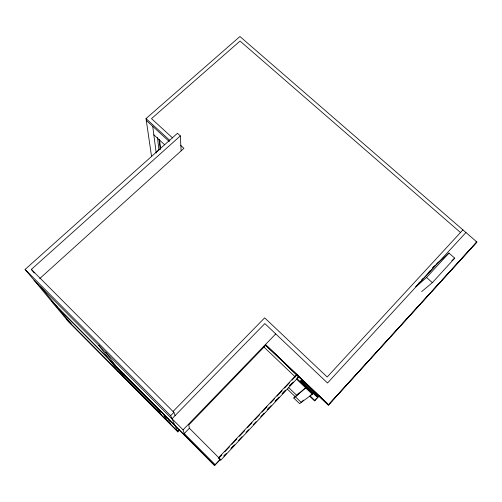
<?xml version="1.0" encoding="UTF-8"?>
<svg xmlns="http://www.w3.org/2000/svg" width="502" height="502" viewBox="0 0 502 502"><rect width="100%" height="100%" fill="white"/><g stroke="black" fill="none" stroke-linecap="round" stroke-linejoin="round"><path stroke-width="0.75" d="M329.312 403.941L338.285 394.083M339.339 392.922L348.84 382.486M349.894 381.325L358.867 371.467M359.921 370.307L368.895 360.455M370.476 358.71L379.449 348.859M381.031 347.114L389.477 337.84M391.058 336.102L399.504 326.821M401.085 325.083L410.059 315.225M411.113 314.07L420.08 304.212M421.667 302.474L430.107 293.193M431.695 291.455L440.662 281.597M441.722 280.436L450.689 270.584M451.744 269.423L460.717 259.565M461.771 258.404L471.271 247.969M472.326 246.808L476.316 242.504M328.402 405.014L265.338 344.824L328.258 405.095L476.9 242.008L239.937 36.52L146.026 118.579L151.485 156.009M265.414 344.679L328.553 404.932L476.9 242.008M421.63 291.631L432.36 282.651L454.749 258.153L448.964 253.077L436.257 264.51M309.652 396.216L314.49 400.847L319.234 395.676M314.49 400.847L319.178 395.934M418.662 283.247L419.722 282.099M421.31 280.373L422.897 278.648M428.193 272.893L430.308 270.591M432.956 267.717L434.017 266.562M415.8 286.78L438.585 262.019M465.95 232.508L327.511 383.007L264.843 323.595L172.004 418.737L183.067 429.856L184.862 435.498M302.104 379.606L300.554 381.269L316.724 396.718L317.747 395.601M316.724 396.718L318.243 395.256M415.989 286.78L426.543 277.474L448.964 253.077M303.377 400.125L301.25 402.428L295.32 396.731L298.709 393.085M462.919 229.878L327.185 377.008L264.667 317.848L173.14 411.376M311.146 394.748L310.085 395.896L314.942 400.546M313.392 393.079L312.313 394.252L296.481 379.079M296.952 378.564L312.903 393.806L299.606 403.639L293.777 398.03L306.051 387.337M300.554 381.269L302.016 379.75M52.327 302.185L214.498 465.479L219.468 460.196M214.498 465.479L220.422 459.368L189.379 428.237L188.783 424.974L265.859 345.131M223.911 455.96L225.448 454.297M231.924 447.401L232.991 446.265M267.597 409.299L269.197 407.593M275.102 401.28L276.702 399.573M282.111 393.781L284.697 391.033M289.692 385.661L291.731 383.503M223.974 456.023L226.521 453.275M230.933 448.587L234.484 444.753M238.456 440.555L242.014 436.727M245.986 432.423L248.634 429.681M253.184 424.799L256.139 421.667M260.651 416.823L261.755 415.643M262.031 415.367L264.134 413.121M267.579 409.419L269.756 407.097M270.07 406.783L271.143 405.641M275.096 401.399L277.713 398.601M278.108 398.199L279.181 397.057M282.256 393.7L285.707 390.054M289.717 385.737L293.237 382.022M297.171 377.774L298.401 376.513M298.96 376.632L220.598 460.353L218.351 458.031L297.077 374.09M219.142 457.849L221.871 454.944M224.77 451.831L229.401 446.918M231.849 444.289L236.85 438.968M239.379 436.257L244.487 430.835M247.392 427.717L252.017 422.772M254.928 419.678L259.521 414.815M261.994 412.148L267.045 406.752M270.49 403.125L274.569 398.745M277.022 396.097L282.118 390.707M284.571 388.077L289.629 382.668M292.101 380.033L297.159 374.655M183.067 429.856L275.73 333.918M189.379 428.237L184.247 433.559L215.314 464.821M66.302 319.071L177.488 431.136L179.132 429.436M181.14 150.845L180.343 135.898L177.47 133.268L25.1 269.423L68.379 321.575L177.846 431.889L179.471 430.208M175.072 425.646L170.649 415.681L173.905 412.355L31.35 269.398L180.343 135.898M161.286 414.815L157.233 407.831M123.931 373.507L122.419 374.988L160.402 413.246M115.761 365.939L105.677 352.235M109.511 359.645L98.712 345.181M57.604 307.4L40.813 286.968M51.606 301.313L214.586 465.41M39.714 278.597L183.901 148.347L180.494 145.216M432.787 267.629L435.102 265.552M156.122 152.388L159.454 149.408M451.787 260.695L454.749 258.153M293.777 398.03L305.724 387.958M318.463 395.513L317.961 395.865L301.614 380.259L302.047 379.845L303.177 380.93M475.996 241.726L476.605 242.253M460.491 232.514L240.044 41.051L151.497 118.623L172.531 137.918M426.543 277.474L432.36 282.651M146.026 118.579L169.871 140.491M146.289 120.417L169.293 141.564M153.832 134.787L164.687 144.796M265.483 344.529L328.703 404.85M304.312 382.009L316.762 393.894M300.974 380.867L317.214 396.379M263.663 346.769L295.27 376.964M288.261 387.186L296.676 395.269M287.288 389.063L295.12 396.593M25.1 269.423L170.649 415.681M34.086 280.254L172.161 419.082M117.951 368.914L158.13 409.368M58.301 308.241L71.748 324.562M31.35 269.398L34.268 273.044M109.957 360.235L118.579 371.744M116.175 366.504L124.207 377.416M167.643 418.354L170.699 424.297M175.173 425.934L177.488 431.136M177.507 431.118L177.846 431.889M173.905 412.355L175.104 415.562M152.733 126.341L156.204 153.022M157.452 137.548L158.939 149.872M159.04 139.38L160.207 149.414M159.592 139.744L160.653 149.019M167.072 420.645L163.621 414.307L167.091 420.62"/></g></svg>
